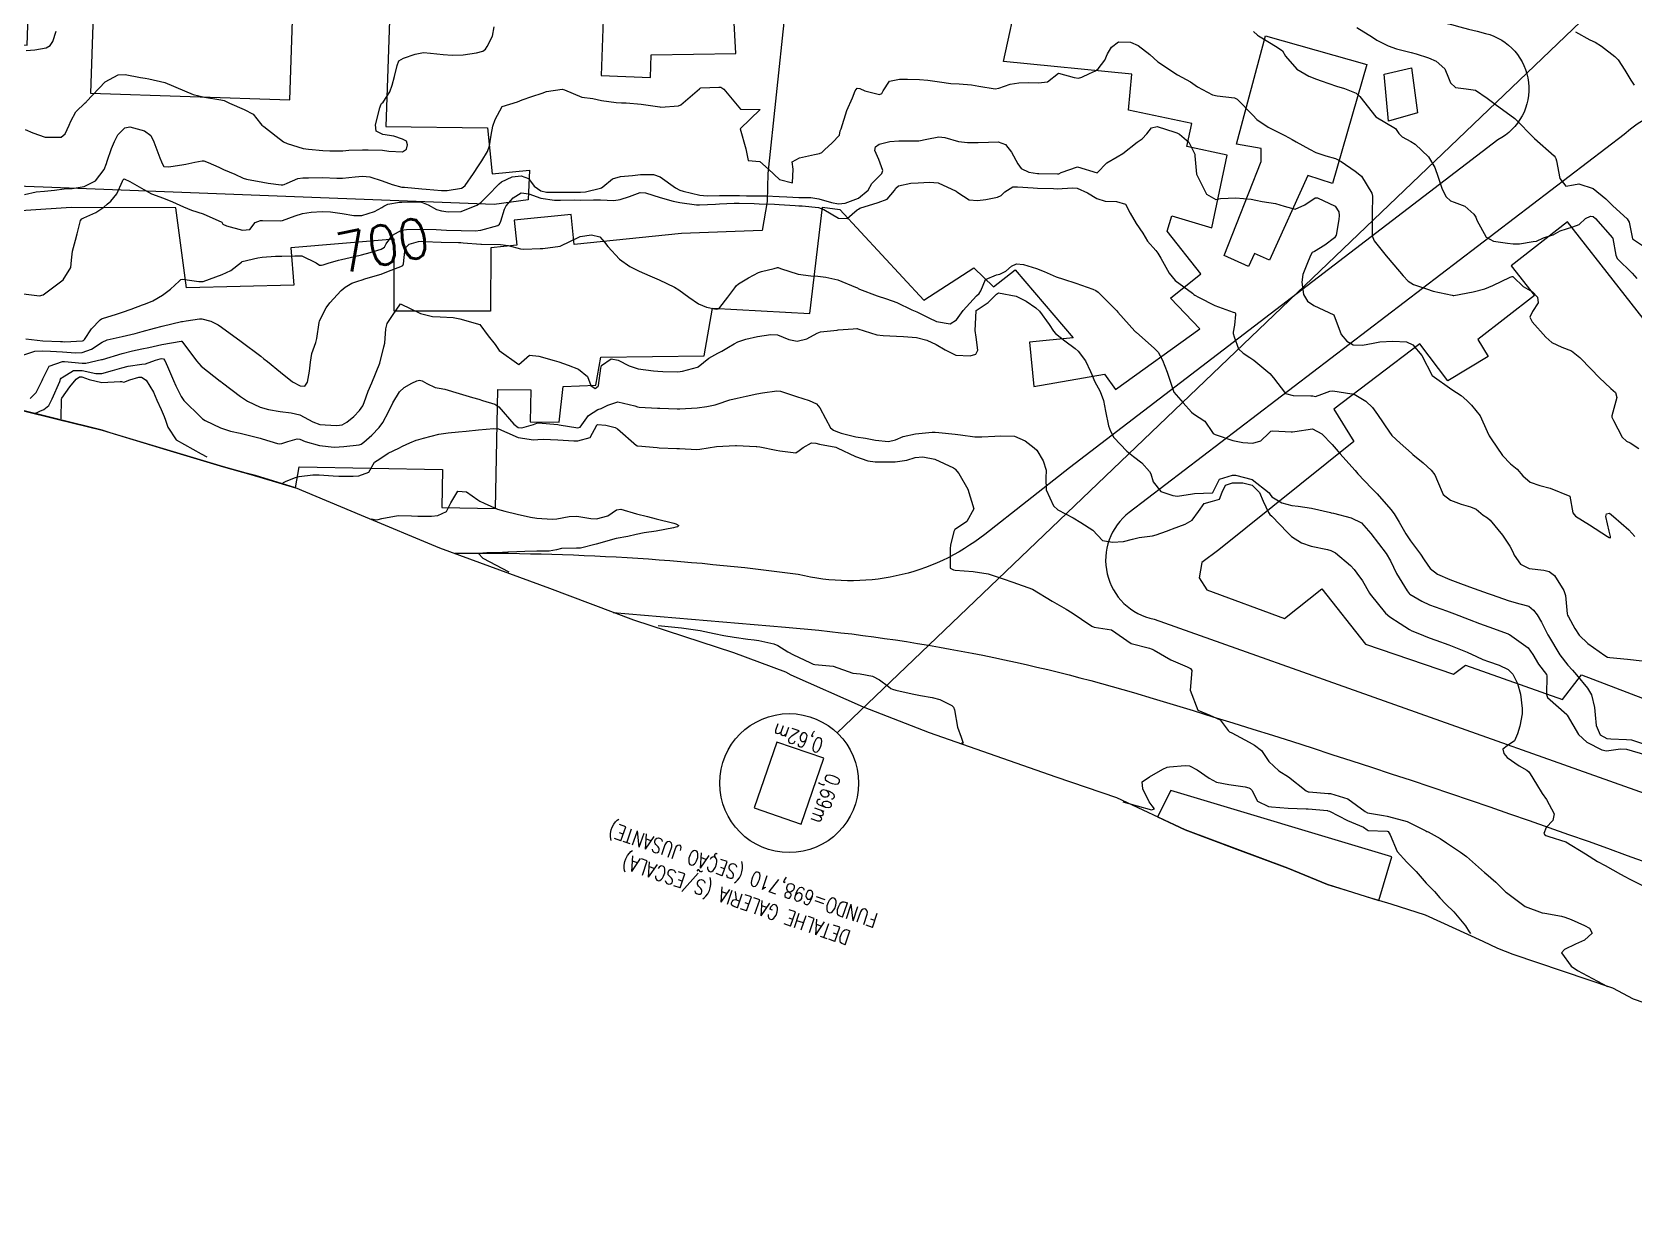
# Model space of a CAD drawing. Header units: metres. Extents: x 292545 to 299085, y 7450245 to 7463078.
# Drawn here: x 292747.6 to 292909, y 7462553.2 to 7462673.3 of the extents above; entities that cross this region are included whole.
import ezdxf
from ezdxf.enums import TextEntityAlignment as Align

# ---------------------------------------------------------------- set-up
doc = ezdxf.new("R2010")
doc.units = ezdxf.units.M
doc.linetypes.add('CONTINUO', pattern=[0])
for name, color, linetype in [('Area', 45, 'Continuous'), ('Cotas', 45, 'Continuous'), ('Curvas de Nivel 1m', 11, 'Continuous'), ('Curvas de Nivel 5m', 15, 'Continuous'), ('Edificações', 30, 'Continuous'), ('TEXTO', 45, 'Continuous'), ('Vias Primárias', 230, 'Continuous')]:
    doc.layers.add(name, color=color, linetype=linetype)
doc.styles.add('ROMANS', font='romans', dxfattribs={"height": 0.2})
doc.styles.add('Style-STANDARD', font='STANDARD.shx')

msp = doc.modelspace()

# ---------------------------------------------------------------- linework, layer by layer
at = {"layer": 'Area'}
msp.add_polyline3d([(292921.25, 7462571.64, 703.06), (292908.95, 7462575.89, 703.38), (292906.87, 7462576.99, 703.58), (292896.85, 7462580.39, 704.17), (292895.29, 7462580.98, 704.25), (292893.81, 7462581.7, 704.28), (292888.02, 7462584.35, 704.92), (292884.54, 7462585.45, 705.2), (292882.07, 7462586.2, 709.27), (292878.12, 7462587.43, 709.33), (292874.13, 7462589.07, 709.24), (292863.79, 7462592.95, 709.17), (292856.91, 7462596.17, 704.95), (292850.8, 7462598.26, 704.71), (292838.06, 7462602.7, 712.88), (292831.39, 7462605.29, 704.93), (292824.12, 7462608.52, 704.87), (292823.57, 7462608.82, 704.83), (292818.35, 7462610.76, 704.75), (292808.27, 7462614.07, 704.87), (292799.81, 7462617.25, 705.01), (292788.71, 7462621.33, 705.07), (292780.83, 7462624.62, 704.14), (292774.18, 7462627.4, 706.59), (292770.14, 7462628.63, 710.54), (292769.2, 7462628.88, 710.61), (292766.94, 7462629.53, 710.77), (292755.51, 7462632.93, 711.65), (292754.71, 7462633.2, 711.73), (292745.64, 7462635.45, 708.89)], dxfattribs=at)
at = {"layer": 'Curvas de Nivel 1m', "flags": 128}
for points, elevation in [([(292746.97, 7462663.51), (292747.73, 7462663.15), (292748.97, 7462662.72), (292750.58, 7462662.74), (292750.97, 7462663.07), (292751.39, 7462663.93), (292751.56, 7462664.34), (292752.07, 7462665.27), (292753.01, 7462666.18), (292753.09, 7462666.25), (292753.15, 7462666.33), (292755.03, 7462668.3), (292756.33, 7462669), (292757.04, 7462669.04), (292758.58, 7462668.72), (292759.04, 7462668.66), (292759.4, 7462668.61), (292761.03, 7462668.23), (292763.02, 7462667.4), (292763.87, 7462667.04), (292765.01, 7462666.75), (292766.68, 7462666.49), (292767.01, 7462666.41), (292767.53, 7462666.15), (292769, 7462665.52), (292769.91, 7462665.05), (292770.66, 7462664.11), (292770.81, 7462663.94), (292770.98, 7462663.81), (292772.24, 7462662.82), (292772.96, 7462662.27), (292773.36, 7462662.09), (292774.96, 7462661.6), (292775.51, 7462661.5), (292776.95, 7462661.37), (292777.65, 7462661.34), (292778.95, 7462661.36), (292779.57, 7462661.4), (292780.95, 7462661.45), (292781.49, 7462661.46), (292782.95, 7462661.42), (292783.59, 7462661.33), (292784.95, 7462661.24), (292785.37, 7462661.53), (292785.48, 7462661.94), (292785.35, 7462662.32), (292784.97, 7462662.54), (292784.1, 7462662.83), (292782.97, 7462663.01), (292782.32, 7462663.32), (292782.26, 7462663.98), (292782.69, 7462665.67), (292782.77, 7462665.97), (292782.86, 7462666.11), (292783.01, 7462666.26), (292783.69, 7462667.3), (292783.93, 7462667.96), (292784.15, 7462668.85), (292784.43, 7462669.96), (292784.61, 7462670.4), (292785.06, 7462670.7), (292786.23, 7462671.1), (292787.07, 7462671.24), (292787.78, 7462671.19), (292789.06, 7462671.06), (292789.95, 7462671), (292791.06, 7462671.02), (292792.42, 7462671.21), (292793.07, 7462671.38), (292793.32, 7462671.6), (292793.5, 7462671.85), (292794.03, 7462672.9), (292794.18, 7462673.84)], 697), ([(292747.07, 7462671.47), (292747.94, 7462671.52), (292749.07, 7462671.72), (292749.47, 7462671.97), (292749.74, 7462672.36), (292750.07, 7462673.39)], 696), ([(292870.67, 7462673.37), (292871.09, 7462673.01), (292871.2, 7462672.93), (292873.08, 7462671.8), (292873.59, 7462671.41), (292873.92, 7462670.9), (292875.05, 7462669.58), (292876.27, 7462668.87), (292877.04, 7462668.57), (292877.5, 7462668.39), (292879.03, 7462667.87), (292879.85, 7462667.64), (292881.03, 7462667.15), (292881.39, 7462666.81), (292882.99, 7462664.79), (292884.98, 7462663.6), (292885.32, 7462663.11), (292885.64, 7462662.76), (292886.52, 7462662.3), (292886.97, 7462662.03), (292888.3, 7462660.73), (292888.94, 7462659.68), (292889.28, 7462658.71), (292889.68, 7462657.48), (292890.1, 7462656.7), (292890.52, 7462656.31), (292890.9, 7462656.17), (292891.98, 7462655.77), (292892.89, 7462654.96), (292893.06, 7462654.67), (292893.17, 7462654.37), (292894.1, 7462652.66), (292894.85, 7462652.24), (292896.27, 7462652.05), (292896.85, 7462651.98), (292897.47, 7462651.99), (292898.85, 7462652.2), (292899.19, 7462652.25), (292899.9, 7462652.59), (292900.63, 7462652.81), (292900.86, 7462652.89), (292901.57, 7462653.28), (292902.86, 7462653.69), (292903.47, 7462653.94), (292904.13, 7462654.54), (292904.64, 7462654.76), (292904.88, 7462654.74), (292905.14, 7462654.53), (292906.85, 7462652.58), (292906.88, 7462652.54), (292906.89, 7462652.51), (292907.16, 7462650.83), (292907.31, 7462650.5), (292908.81, 7462649.01), (292909.28, 7462648.48)], 697), ([(292881.1, 7462673.76), (292882.68, 7462672.79), (292883.09, 7462672.51), (292884.24, 7462671.93), (292885.08, 7462671.63), (292886.56, 7462671.26), (292887.08, 7462671.13), (292888.3, 7462670.73), (292889.07, 7462670.38), (292889.95, 7462669.6), (292890.33, 7462668.7), (292890.54, 7462668.2), (292891.03, 7462667.74), (292892.1, 7462667.61), (292893.03, 7462667.45), (292894.23, 7462666.66), (292895.01, 7462666.05), (292896.99, 7462664.62), (292898.97, 7462662.6), (292900.96, 7462660.85), (292901.08, 7462660.71), (292901.14, 7462660.58), (292901.19, 7462660.34), (292901.53, 7462658.57), (292902.14, 7462657.79), (292902.92, 7462657.94), (292903.45, 7462658.01), (292904.91, 7462657.54), (292906.18, 7462656.52), (292906.89, 7462655.81), (292908.33, 7462654.49), (292908.53, 7462654.15), (292908.85, 7462652.48), (292910.06, 7462651.68)], 696), ([(292746.9, 7462656.94), (292748.08, 7462657.21), (292748.9, 7462657.3), (292749.91, 7462657.37), (292750.9, 7462657.51), (292751.68, 7462657.57), (292752.91, 7462657.74), (292754.03, 7462658.31), (292754.92, 7462659.46), (292755.16, 7462660.07), (292755.23, 7462660.3), (292755.65, 7462661.6), (292755.94, 7462662.29), (292756.3, 7462662.95), (292756.98, 7462663.65), (292757.49, 7462663.76), (292758.97, 7462663.38), (292759.6, 7462662.88), (292759.93, 7462662.25), (292760.53, 7462660.64), (292760.69, 7462660.23), (292760.75, 7462660.06), (292760.93, 7462659.77), (292761.42, 7462659.73), (292762.93, 7462659.96), (292763.14, 7462660), (292764.06, 7462660.2), (292764.78, 7462660.35), (292764.94, 7462660.34), (292765.4, 7462660.18), (292766.46, 7462659.7), (292766.93, 7462659.48), (292768.07, 7462659), (292768.92, 7462658.6), (292769.26, 7462658.48), (292770.91, 7462658.19), (292771.42, 7462658.1), (292772.73, 7462657.91), (292772.91, 7462657.92), (292773.04, 7462657.96), (292773.33, 7462658.09), (292774.43, 7462658.56), (292774.92, 7462658.64), (292775.5, 7462658.64), (292776.92, 7462658.66), (292778.34, 7462658.61), (292778.92, 7462658.61), (292780.18, 7462658.74), (292780.92, 7462658.8), (292781.66, 7462658.73), (292782.92, 7462658.33), (292783.92, 7462657.96), (292784.91, 7462657.7), (292785.18, 7462657.68), (292786.91, 7462657.53), (292787.34, 7462657.49), (292788.9, 7462657.36), (292789.45, 7462657.35), (292790.91, 7462657.59), (292791.09, 7462657.69), (292791.27, 7462657.87), (292792.13, 7462659.06), (292792.62, 7462659.85), (292792.94, 7462660.35), (292793.51, 7462661.28), (292793.71, 7462661.84), (292793.89, 7462662.92), (292794.05, 7462663.84), (292794.31, 7462664.52), (292795, 7462665.83), (292796.54, 7462666.28), (292797.01, 7462666.49), (292797.99, 7462666.82), (292799.02, 7462667.17), (292799.47, 7462667.33), (292801.03, 7462667.57), (292801.29, 7462667.5), (292803.02, 7462666.76), (292804.13, 7462666.61), (292805.01, 7462666.42), (292806.5, 7462666.21), (292807.01, 7462666.19), (292807.5, 7462666.17), (292809.01, 7462666.04), (292810.88, 7462665.77), (292811, 7462665.76), (292812.75, 7462665.88), (292813.01, 7462665.98), (292814.88, 7462667.59), (292814.95, 7462667.66), (292815.02, 7462667.71), (292816.83, 7462667.77), (292817.03, 7462667.77), (292817.33, 7462667.57), (292819, 7462665.55), (292821, 7462665.52), (292818.98, 7462663.55), (292819.56, 7462661.54), (292819.79, 7462660.38), (292820.94, 7462660.27), (292821.82, 7462659.51), (292822.92, 7462658.46), (292824.26, 7462658.14), (292824.3, 7462659.49), (292824.2, 7462660.23), (292824.94, 7462660.64), (292826.46, 7462660.97), (292826.95, 7462661.08), (292827.2, 7462661.19), (292827.48, 7462661.44), (292828.25, 7462662.15), (292828.98, 7462662.94), (292829.06, 7462663.35), (292829.09, 7462663.43), (292829.14, 7462663.58), (292829.73, 7462665.42), (292830.29, 7462666.69), (292830.55, 7462667.41), (292830.77, 7462667.66), (292831.03, 7462667.63), (292831.52, 7462667.39), (292833.02, 7462667.02), (292833.26, 7462667.14), (292833.38, 7462667.38), (292834.03, 7462668.38), (292835.04, 7462668.57), (292835.82, 7462668.57), (292837.04, 7462668.55), (292837.88, 7462668.48), (292839.04, 7462668.31), (292840.21, 7462668.13), (292841.03, 7462668.09), (292842.29, 7462668.01), (292843.03, 7462667.87), (292844.67, 7462667.6), (292845.03, 7462667.66), (292846.18, 7462668.08), (292847.04, 7462668.21), (292848, 7462668.24), (292849.03, 7462668.21), (292849.92, 7462668.3), (292851.04, 7462669.17), (292852.61, 7462668.72), (292853.04, 7462668.67), (292853.4, 7462668.77), (292854.17, 7462669.13), (292854.77, 7462669.4), (292855.05, 7462669.6), (292855.69, 7462670.49), (292855.99, 7462671.11), (292856.39, 7462671.79), (292857.09, 7462672.32), (292858.3, 7462672.3), (292859.08, 7462671.97), (292860.23, 7462671.06), (292861.06, 7462670.31), (292863.04, 7462669.02), (292864.32, 7462668.29), (292865.03, 7462667.78), (292866.54, 7462666.98), (292867.02, 7462666.9), (292868.76, 7462666.69), (292869.02, 7462666.57), (292870.61, 7462664.93), (292871, 7462664.52), (292872.17, 7462663.73), (292872.98, 7462663.33), (292873.82, 7462662.9), (292874.58, 7462662.49), (292874.97, 7462662.27), (292876.33, 7462661.5), (292876.96, 7462661.18), (292877.97, 7462660.85), (292878.95, 7462660.57), (292879.5, 7462660.27), (292880.93, 7462659.31), (292881.55, 7462658.8), (292882.61, 7462657.09), (292882.68, 7462656.79), (292882.63, 7462655.05), (292882.62, 7462654.79), (292882.62, 7462653.03), (292882.63, 7462652.79), (292882.85, 7462652.28), (292884.03, 7462650.78), (292884.82, 7462649.85), (292885.76, 7462648.76), (292886.27, 7462648.22), (292886.79, 7462647.88), (292888.09, 7462647.43), (292888.79, 7462647.22), (292890.68, 7462646.8), (292890.78, 7462646.79), (292890.87, 7462646.79), (292892.79, 7462647.14), (292893.99, 7462647.46), (292894.79, 7462647.79), (292896.52, 7462648.62), (292896.73, 7462648.69), (292896.8, 7462648.68), (292896.88, 7462648.62), (292897.85, 7462647.68), (292898.79, 7462647.15), (292899.27, 7462646.6), (292899.35, 7462646.03), (292898.77, 7462645.16), (292898.5, 7462644.6), (292898.76, 7462644.12), (292900.11, 7462642.59), (292900.73, 7462642.03), (292901.73, 7462641.57), (292902.72, 7462641.2), (292903.56, 7462640.54), (292904.7, 7462639.35), (292905.49, 7462638.52), (292906.67, 7462637.42), (292907.15, 7462636.99), (292907.27, 7462636.5), (292906.77, 7462634.64), (292906.77, 7462634.51), (292906.95, 7462634.19), (292907.81, 7462632.49), (292908.24, 7462632.11), (292908.61, 7462631.93), (292909.5, 7462631.37)], 698), ([(292746.78, 7462646.94), (292748.41, 7462646.75), (292748.78, 7462646.83), (292750.79, 7462648.35), (292751.54, 7462649.61), (292751.63, 7462650.34), (292751.72, 7462651.23), (292752.03, 7462652.34), (292752.2, 7462652.98), (292752.52, 7462654.33), (292752.68, 7462654.51), (292752.87, 7462654.59), (292754.06, 7462655.13), (292754.88, 7462655.68), (292755.22, 7462655.97), (292755.59, 7462656.29), (292756.18, 7462657.01), (292756.75, 7462658.28), (292756.79, 7462658.41), (292756.92, 7462658.54), (292757.5, 7462658.27), (292758.9, 7462657.44), (292759.69, 7462657.03), (292760.9, 7462656.57), (292761.79, 7462656.22), (292762.89, 7462655.7), (292763.72, 7462655.36), (292764.88, 7462655.01), (292766.75, 7462654.16), (292766.81, 7462654.1), (292766.86, 7462653.95), (292767.22, 7462653.8), (292768.86, 7462653.37), (292769.57, 7462653.42), (292770.12, 7462654.13), (292770.67, 7462654.32), (292770.87, 7462654.33), (292772.65, 7462654.3), (292772.87, 7462654.34), (292774.14, 7462654.81), (292774.88, 7462655.04), (292775.76, 7462655.18), (292776.88, 7462655.24), (292777.72, 7462655.19), (292778.88, 7462655.02), (292780.06, 7462654.82), (292780.87, 7462654.84), (292782.13, 7462655.24), (292782.88, 7462655.64), (292783.07, 7462655.78), (292783.5, 7462655.96), (292784.66, 7462656.18), (292784.89, 7462656.19), (292786.62, 7462656.2), (292786.89, 7462656.17), (292787.54, 7462655.92), (292788.4, 7462655.43), (292788.88, 7462655.31), (292789.55, 7462655.22), (292790.88, 7462655.24), (292792.46, 7462655.86), (292792.71, 7462656.03), (292792.89, 7462656.19), (292793.72, 7462657.02), (292794.5, 7462657.83), (292794.7, 7462658.04), (292794.92, 7462658.21), (292796.01, 7462658.73), (292796.92, 7462658.82), (292797.67, 7462658.55), (292798.23, 7462657.79), (292798.91, 7462657.31), (292799.48, 7462657.2), (292800.9, 7462657.19), (292801.48, 7462657.18), (292802.9, 7462657.18), (292803.41, 7462657.23), (292804.91, 7462657.58), (292805.01, 7462657.61), (292805.15, 7462657.71), (292806.1, 7462658.52), (292806.92, 7462658.76), (292808.14, 7462658.88), (292808.93, 7462658.97), (292810.25, 7462658.98), (292810.92, 7462658.74), (292812.45, 7462657.62), (292812.91, 7462657.38), (292813.25, 7462657.27), (292814.9, 7462656.89), (292815.65, 7462656.83), (292816.9, 7462656.86), (292817.6, 7462656.86), (292818.9, 7462656.84), (292819.61, 7462656.83), (292820.9, 7462656.83), (292821.61, 7462656.81), (292822.9, 7462656.74), (292823.69, 7462656.7), (292824.89, 7462656.66), (292826.08, 7462656.64), (292826.89, 7462656.52), (292828.18, 7462656.15), (292828.89, 7462656.02), (292829.56, 7462656.09), (292830.89, 7462656.57), (292831.88, 7462657.39), (292832.25, 7462658.05), (292832.92, 7462658.74), (292833.26, 7462659.05), (292833.34, 7462659.38), (292832.94, 7462660.47), (292832.54, 7462661.38), (292832.59, 7462661.75), (292832.96, 7462662.03), (292834.04, 7462662.3), (292834.97, 7462662.36), (292835.97, 7462662.35), (292836.96, 7462662.37), (292837.77, 7462662.51), (292838.97, 7462662.76), (292839.58, 7462662.69), (292840.96, 7462662.3), (292841.88, 7462662.19), (292842.96, 7462662.18), (292844, 7462662.22), (292844.96, 7462662.25), (292845.71, 7462661.98), (292846.31, 7462661.23), (292846.94, 7462660.04), (292847.29, 7462659.57), (292848.04, 7462659.2), (292848.93, 7462659.06), (292849.06, 7462659.06), (292850.93, 7462659.02), (292851.06, 7462659.04), (292851.3, 7462659.16), (292852.94, 7462659.74), (292854.93, 7462659.12), (292855.9, 7462660.15), (292856.95, 7462660.74), (292857.51, 7462661.09), (292858.96, 7462662.23), (292859.46, 7462662.57), (292859.92, 7462663.06), (292860.39, 7462663.65), (292860.98, 7462663.81), (292862.77, 7462663.24), (292862.97, 7462663.16), (292863.24, 7462663.03), (292864.17, 7462662.22), (292864.76, 7462661), (292864.78, 7462660.84), (292864.93, 7462659), (292865.93, 7462656.99), (292866.9, 7462656.45), (292867.35, 7462656.53), (292868.9, 7462656.61), (292870.43, 7462656.47), (292870.9, 7462656.39), (292871.57, 7462656.25), (292872.89, 7462656.03), (292873.78, 7462655.78), (292874.89, 7462655.46), (292875.86, 7462655.9), (292876.9, 7462656.62), (292877.13, 7462656.63), (292878.89, 7462655.78), (292879.28, 7462655.22), (292879.32, 7462654.83), (292879.27, 7462654.44), (292879, 7462652.84), (292878.85, 7462652.58), (292877.86, 7462651.83), (292876.84, 7462651.21), (292876.6, 7462651.1), (292876.44, 7462650.86), (292876.19, 7462650.23), (292875.66, 7462648.88), (292875.56, 7462648.12), (292875.71, 7462646.88), (292876.12, 7462646.21), (292876.77, 7462645.78), (292878.76, 7462644.84), (292879.52, 7462642.83), (292880.08, 7462642.18), (292880.72, 7462641.81), (292881.67, 7462641.76), (292882.72, 7462641.98), (292883.42, 7462642.09), (292884.73, 7462642.16), (292886.08, 7462642.11), (292886.72, 7462641.81), (292887.64, 7462640.73), (292888.69, 7462638.72), (292890.67, 7462637.31), (292891.61, 7462636.69), (292892.18, 7462636.2), (292892.65, 7462635.72), (292893.52, 7462634.66), (292894.2, 7462633.07), (292894.42, 7462632.65), (292894.61, 7462632.35), (292895.77, 7462630.64), (292896.58, 7462629.8), (292897.24, 7462629.29), (292897.81, 7462628.61), (292898.56, 7462627.98), (292899.52, 7462627.63), (292900.55, 7462627.38), (292902.54, 7462626.56), (292902.86, 7462624.89), (292903.13, 7462624.55), (292904.51, 7462623.67), (292906.34, 7462622.51), (292906.49, 7462622.41), (292906.63, 7462622.37), (292906.65, 7462622.51), (292906.5, 7462623.04), (292906.18, 7462624.51), (292906.25, 7462624.79), (292906.53, 7462624.83), (292906.93, 7462624.51), (292908.5, 7462623.18), (292909.08, 7462622.48)], 699), ([(292746.71, 7462640.78), (292747.93, 7462641.17), (292748.71, 7462641.2), (292749.5, 7462641.16), (292750.71, 7462641.11), (292752.04, 7462641.01), (292752.71, 7462641.04), (292753.65, 7462641.38), (292754.72, 7462642.07), (292755.2, 7462642.3), (292756.73, 7462642.63), (292758.04, 7462642.96), (292758.73, 7462643.14), (292759.99, 7462643.49), (292760.74, 7462643.7), (292762.69, 7462644.16), (292762.74, 7462644.16), (292762.8, 7462644.15), (292763.17, 7462644.21), (292764.5, 7462644.44), (292764.75, 7462644.44), (292765.66, 7462644.18), (292766.4, 7462643.82), (292766.74, 7462643.59), (292768.72, 7462642.14), (292770.71, 7462640.67), (292771, 7462640.41), (292771.35, 7462640.11), (292772.69, 7462639.05), (292773.89, 7462638.08), (292774.67, 7462637.66), (292775.11, 7462637.63), (292775.4, 7462638.06), (292775.59, 7462639.16), (292775.69, 7462640.06), (292775.84, 7462640.93), (292776.22, 7462642.05), (292776.33, 7462642.45), (292776.58, 7462644.05), (292776.61, 7462644.18), (292776.75, 7462644.48), (292777.28, 7462645.52), (292777.63, 7462646.04), (292778.79, 7462647.27), (292779.18, 7462647.63), (292779.85, 7462648.01), (292780.55, 7462648.25), (292780.8, 7462648.33), (292781.28, 7462648.48), (292782.8, 7462648.94), (292783.55, 7462649.22), (292784.81, 7462649.7), (292784.98, 7462649.78), (292785.08, 7462649.95), (292785.24, 7462651.54), (292785.63, 7462651.94), (292786.56, 7462652.22), (292786.85, 7462652.25), (292787.15, 7462652.23), (292788.85, 7462652.15), (292790.62, 7462652.11), (292790.85, 7462652.1), (292791.06, 7462652.09), (292792.84, 7462651.95), (292792.93, 7462651.94), (292794.84, 7462651.92), (292795.59, 7462651.82), (292796.84, 7462651.48), (292797.2, 7462651.44), (292798.84, 7462651.5), (292799.09, 7462651.52), (292800.84, 7462651.76), (292802.85, 7462652.71), (292804.01, 7462652.88), (292804.85, 7462652.68), (292805.3, 7462652.16), (292805.63, 7462651.7), (292806.82, 7462650.45), (292807.87, 7462649.68), (292808.81, 7462649.22), (292809.89, 7462648.74), (292810.8, 7462648.34), (292812.35, 7462647.62), (292812.79, 7462647.36), (292813.8, 7462646.59), (292814.77, 7462645.95), (292815.6, 7462645.59), (292816.57, 7462645.39), (292816.76, 7462645.44), (292816.85, 7462645.48), (292816.94, 7462645.57), (292817.72, 7462646.61), (292818.43, 7462647.55), (292818.58, 7462647.76), (292818.8, 7462647.96), (292819.8, 7462648.54), (292820.81, 7462649.08), (292821.13, 7462649.2), (292822.41, 7462649.5), (292822.73, 7462649.58), (292822.81, 7462649.58), (292823.05, 7462649.5), (292824.81, 7462648.94), (292826.09, 7462648.75), (292826.81, 7462648.71), (292827.62, 7462648.62), (292828.8, 7462648.34), (292830.6, 7462647.61), (292830.79, 7462647.53), (292830.86, 7462647.48), (292831, 7462647.41), (292832.78, 7462646.75), (292833.72, 7462646.43), (292834.77, 7462646.07), (292836.27, 7462645.34), (292836.76, 7462645.13), (292837.98, 7462644.54), (292838.75, 7462644.16), (292840.13, 7462643.92), (292840.75, 7462644.32), (292841.44, 7462645.28), (292842.78, 7462646.73), (292843.06, 7462646.98), (292843.21, 7462647.26), (292843.68, 7462648.37), (292844.81, 7462648.87), (292845.12, 7462648.93), (292845.75, 7462649.23), (292846.32, 7462649.73), (292846.82, 7462649.97), (292847.51, 7462649.9), (292848.82, 7462649.48), (292849.59, 7462649.18), (292850.81, 7462648.67), (292851.55, 7462648.41), (292852.8, 7462648.01), (292854.5, 7462647.41), (292854.79, 7462647.29), (292855.02, 7462647.12), (292856.77, 7462645.37), (292856.9, 7462645.23), (292857.02, 7462645.1), (292858.74, 7462643.18), (292858.79, 7462643.13), (292858.85, 7462643.08), (292860.72, 7462641.44), (292861.08, 7462641.05), (292861.5, 7462640.25), (292861.99, 7462639.04), (292862.66, 7462637.03), (292863.6, 7462635.97), (292864.42, 7462635.01), (292864.64, 7462634.85), (292865.77, 7462634.12), (292866.54, 7462632.98), (292866.62, 7462632.86), (292866.83, 7462632.77), (292868.61, 7462632.15), (292869.59, 7462631.97), (292870.61, 7462631.91), (292871.41, 7462632.13), (292872.21, 7462632.91), (292872.43, 7462633.11), (292872.63, 7462633.14), (292874.48, 7462633.04), (292874.62, 7462633.04), (292874.83, 7462633.09), (292876.63, 7462633.35), (292877.55, 7462632.85), (292878.61, 7462631.75), (292879.42, 7462630.83), (292880.58, 7462629.51), (292880.91, 7462629.15), (292881.2, 7462628.81), (292882.55, 7462627.38), (292883.14, 7462626.78), (292884.53, 7462625.21), (292884.85, 7462624.77), (292885.35, 7462623.93), (292886.03, 7462622.75), (292886.49, 7462622.05), (292887.49, 7462620.73), (292887.87, 7462620.13), (292888.46, 7462619.27), (292889.2, 7462618.71), (292890.45, 7462618.17), (292891.26, 7462617.87), (292892.43, 7462617.44), (292894.32, 7462616.76), (292894.42, 7462616.71), (292894.61, 7462616.65), (292896.42, 7462616), (292897.52, 7462615.72), (292898.41, 7462615.46), (292898.9, 7462615.09), (292899.26, 7462614.6), (292899.68, 7462613.88), (292900.33, 7462612.58), (292900.38, 7462612.48), (292901.53, 7462610.57), (292902.34, 7462609.52), (292902.81, 7462609.02), (292903.22, 7462608.55), (292904.31, 7462607.21), (292904.74, 7462606.53), (292905.04, 7462605.28), (292905.1, 7462604.53), (292905.21, 7462603.46), (292905.6, 7462602.52), (292906.26, 7462602.14), (292906.66, 7462602.1), (292908.26, 7462602.05), (292908.74, 7462602), (292910.25, 7462601.51)], 701), ([(292747.47, 7462636.39), (292748.05, 7462636.99), (292748.67, 7462638.21), (292748.72, 7462638.38), (292749.39, 7462639.67), (292750.7, 7462640.11), (292750.93, 7462640.11), (292752.7, 7462639.97), (292753.07, 7462639.95), (292754.66, 7462640.31), (292754.69, 7462640.32), (292754.73, 7462640.34), (292756.71, 7462640.93), (292757.77, 7462641.21), (292758.71, 7462641.4), (292759.42, 7462641.55), (292760.72, 7462641.84), (292762.68, 7462642.17), (292762.72, 7462642.16), (292764.2, 7462640.2), (292764.7, 7462639.67), (292766.6, 7462638.16), (292766.64, 7462638.13), (292766.67, 7462638.11), (292766.84, 7462637.99), (292768.66, 7462636.61), (292769.34, 7462636.13), (292770.64, 7462635.51), (292771.45, 7462635.3), (292772.64, 7462635.1), (292773.76, 7462634.96), (292774.63, 7462634.75), (292775.92, 7462634.06), (292776.62, 7462633.78), (292778.28, 7462633.68), (292778.62, 7462633.7), (292778.88, 7462633.75), (292779.36, 7462634.01), (292780.07, 7462634.57), (292780.64, 7462635.18), (292780.97, 7462635.67), (292781.11, 7462636), (292781.51, 7462637.15), (292781.86, 7462637.99), (292782.69, 7462639.97), (292783.09, 7462641.59), (292783.17, 7462641.97), (292783.27, 7462643.43), (292783.43, 7462643.96), (292783.95, 7462644.77), (292784.77, 7462645.95), (292786.76, 7462644.95), (292788, 7462644.67), (292788.75, 7462644.64), (292790.08, 7462644.56), (292790.75, 7462644.44), (292792.74, 7462643.86), (292793.59, 7462642.7), (292794.29, 7462641.84), (292794.71, 7462641.25), (292796.69, 7462639.81), (292797.75, 7462640.75), (292798.71, 7462640.66), (292800.23, 7462640.23), (292800.7, 7462640.1), (292801.65, 7462639.75), (292802.69, 7462639.34), (292803.59, 7462638.63), (292803.92, 7462637.72), (292804.36, 7462637.41), (292804.67, 7462637.63), (292804.72, 7462637.71), (292804.93, 7462639.47), (292805.01, 7462639.71), (292805.99, 7462640.41), (292806.7, 7462640.26), (292807.8, 7462639.68), (292808.69, 7462639.38), (292810.23, 7462639.19), (292810.69, 7462639.15), (292811.2, 7462639.12), (292812.69, 7462639.08), (292813.16, 7462639.14), (292814.69, 7462639.57), (292814.74, 7462639.6), (292815.82, 7462640.47), (292816.71, 7462640.98), (292817.12, 7462641.16), (292817.81, 7462641.56), (292818.36, 7462641.92), (292818.73, 7462642.11), (292819.56, 7462642.36), (292820.73, 7462642.64), (292822.08, 7462642.85), (292822.74, 7462642.81), (292823.87, 7462642.35), (292824.73, 7462642.16), (292825.68, 7462642.41), (292826.74, 7462642.99), (292827.08, 7462643.1), (292828.74, 7462643.29), (292828.86, 7462643.3), (292830.37, 7462643.41), (292830.71, 7462643.44), (292830.74, 7462643.44), (292830.77, 7462643.44), (292830.84, 7462643.41), (292832.73, 7462642.82), (292833.38, 7462642.73), (292834.73, 7462642.68), (292835.43, 7462642.65), (292836.73, 7462642.54), (292837.78, 7462642.27), (292838.72, 7462641.85), (292839.63, 7462641.3), (292840.71, 7462640.77), (292842.13, 7462640.69), (292842.71, 7462640.86), (292842.9, 7462641.26), (292842.73, 7462642.58), (292842.66, 7462643.26), (292842.74, 7462645.24), (292842.75, 7462645.26), (292843.95, 7462646.07), (292844.78, 7462646.91), (292844.98, 7462647.04), (292846.78, 7462646.72), (292847.78, 7462646.21), (292848.77, 7462645.52), (292849.14, 7462645.19), (292850.09, 7462643.84), (292850.54, 7462643.17), (292850.74, 7462642.94), (292851.68, 7462642.21), (292852.72, 7462641.43), (292853.03, 7462641.15), (292853.76, 7462640.19), (292854.26, 7462639.13), (292854.38, 7462638.81), (292854.68, 7462638.15), (292855.23, 7462637.11), (292855.58, 7462636.19), (292855.77, 7462635.11), (292856.07, 7462633.66), (292856.27, 7462633.1), (292856.61, 7462632.48), (292857.91, 7462631.09), (292858.59, 7462630.56), (292859.42, 7462629.91), (292860.21, 7462629.06), (292860.34, 7462628.82), (292860.56, 7462628.01), (292861.34, 7462627.04), (292862.55, 7462626.61), (292863.01, 7462626.56), (292864.55, 7462626.79), (292864.74, 7462626.82), (292866.55, 7462626.91), (292866.6, 7462626.93), (292866.63, 7462626.98), (292867.27, 7462628.26), (292868.57, 7462628.67), (292868.86, 7462628.67), (292870.56, 7462628.23), (292872.25, 7462626.91), (292872.37, 7462626.74), (292872.54, 7462626.5), (292873.54, 7462625.89), (292874.53, 7462625.61), (292875.19, 7462625.54), (292876.53, 7462625.35), (292878.45, 7462624.91), (292878.52, 7462624.89), (292878.75, 7462624.84), (292880.52, 7462624.39), (292881.57, 7462623.86), (292882.5, 7462622.79), (292884.05, 7462620.77), (292884.47, 7462620.04), (292885.1, 7462618.76), (292886.17, 7462617.01), (292886.35, 7462616.75), (292886.42, 7462616.69), (292887.65, 7462615.97), (292888.41, 7462615.61), (292890.12, 7462614.99), (292890.4, 7462614.89), (292890.91, 7462614.69), (292892.4, 7462614.12), (292893.45, 7462613.72), (292894.39, 7462613.39), (292896.33, 7462612.68), (292896.38, 7462612.66), (292896.46, 7462612.63), (292898.36, 7462611.27), (292898.81, 7462610.6), (292899.38, 7462609.63), (292900.19, 7462608.58), (292900.22, 7462608.47), (292900.2, 7462606.58), (292900.31, 7462606.28), (292902.23, 7462604.56), (292902.28, 7462604.48), (292903.41, 7462602.55), (292904.25, 7462601.79), (292905.77, 7462600.99), (292906.24, 7462600.91), (292907.64, 7462601.1), (292908.24, 7462601.06), (292910.2, 7462600.5)], 702), ([(292747.9, 7462634.93), (292748.15, 7462635), (292748.42, 7462635.12), (292748.82, 7462635.28), (292749.34, 7462635.68), (292749.66, 7462636.36), (292750.44, 7462638.12), (292750.53, 7462638.35), (292750.58, 7462638.45), (292750.68, 7462638.53), (292751.81, 7462639.22), (292752.69, 7462639.23), (292754.09, 7462638.9), (292754.68, 7462638.9), (292755.76, 7462639.22), (292756.69, 7462639.48), (292757.32, 7462639.64), (292758.7, 7462639.85), (292759.07, 7462639.88), (292760.07, 7462640.25), (292760.55, 7462640.39), (292760.7, 7462640.42), (292760.88, 7462640.41), (292761.03, 7462640.24), (292761.3, 7462639.63), (292761.9, 7462638.22), (292762.14, 7462637.69), (292762.66, 7462636.59), (292762.93, 7462636.21), (292764.64, 7462634.52), (292764.81, 7462634.36), (292765.09, 7462634.18), (292766.62, 7462633.45), (292767.64, 7462633.12), (292768.61, 7462632.9), (292770.24, 7462632.49), (292770.61, 7462632.41), (292770.84, 7462632.35), (292771.6, 7462632.11), (292772.37, 7462631.86), (292772.6, 7462631.84), (292772.8, 7462631.88), (292773.42, 7462632.08), (292774.35, 7462632.33), (292774.61, 7462632.29), (292775.17, 7462632.06), (292776.6, 7462631.65), (292778.08, 7462631.51), (292778.6, 7462631.52), (292779.06, 7462631.56), (292780.6, 7462631.74), (292780.8, 7462631.8), (292781.08, 7462632), (292781.89, 7462632.71), (292782.62, 7462633.46), (292782.99, 7462633.97), (292783.55, 7462635.06), (292783.98, 7462635.96), (292784.66, 7462637.08), (292785.12, 7462637.5), (292785.91, 7462637.94), (292786.42, 7462638.19), (292786.68, 7462638.24), (292786.93, 7462638.18), (292787.43, 7462637.92), (292788.27, 7462637.51), (292788.67, 7462637.44), (292789.22, 7462637.34), (292790.66, 7462636.9), (292792.01, 7462636.51), (292792.66, 7462636.32), (292793.01, 7462636.21), (292794.25, 7462635.84), (292794.65, 7462635.56), (292796.17, 7462633.81), (292796.62, 7462633.49), (292796.98, 7462633.44), (292798.15, 7462633.79), (292798.49, 7462633.92), (292798.63, 7462633.94), (292800.6, 7462633.78), (292800.62, 7462633.78), (292800.73, 7462633.76), (292802.62, 7462633.45), (292802.86, 7462633.5), (292803.02, 7462633.74), (292803.69, 7462634.68), (292804.65, 7462635.29), (292804.96, 7462635.4), (292805.64, 7462635.71), (292806.66, 7462636.05), (292808.35, 7462635.67), (292808.65, 7462635.55), (292808.79, 7462635.53), (292810.65, 7462635.42), (292810.88, 7462635.41), (292812.64, 7462635.35), (292812.9, 7462635.35), (292814.64, 7462635.47), (292815.62, 7462635.59), (292816.45, 7462635.77), (292816.65, 7462635.83), (292817.94, 7462636.27), (292818.66, 7462636.42), (292819.57, 7462636.63), (292820.66, 7462636.88), (292821.22, 7462636.97), (292822.67, 7462637.17), (292823.04, 7462637.13), (292824.66, 7462636.6), (292825.92, 7462636.19), (292826.65, 7462635.87), (292827.01, 7462635.45), (292827.57, 7462634.39), (292828.07, 7462633.44), (292828.39, 7462633.2), (292828.62, 7462633.1), (292829.14, 7462632.91), (292830.61, 7462632.55), (292831.61, 7462632.39), (292832.61, 7462632.2), (292833.93, 7462632.05), (292834.61, 7462632.23), (292835.39, 7462632.58), (292836.62, 7462632.84), (292838.32, 7462633.01), (292838.62, 7462633.01), (292838.97, 7462632.96), (292840.62, 7462632.81), (292841.17, 7462632.73), (292842.61, 7462632.53), (292843.33, 7462632.54), (292844.61, 7462632.61), (292845.22, 7462632.63), (292846.61, 7462632.59), (292847.69, 7462632.12), (292848.6, 7462631.44), (292848.84, 7462631.19), (292849.51, 7462630.11), (292849.79, 7462629.18), (292849.76, 7462628.37), (292849.79, 7462627.18), (292850.53, 7462625.6), (292850.98, 7462625.17), (292852.52, 7462624.36), (292853.29, 7462623.92), (292854.5, 7462623.12), (292855.46, 7462622.09), (292856.49, 7462621.91), (292857.57, 7462622), (292858.49, 7462622.22), (292859.18, 7462622.38), (292860.5, 7462622.55), (292860.88, 7462622.66), (292861.91, 7462623.04), (292862.34, 7462623.2), (292862.51, 7462623.27), (292863.79, 7462623.74), (292864.51, 7462624.14), (292865.13, 7462625), (292865.71, 7462625.81), (292866.54, 7462626.04), (292867.25, 7462626.26), (292867.53, 7462626.97), (292867.85, 7462627.68), (292868.56, 7462627.9), (292869.61, 7462627.89), (292870.55, 7462627.66), (292871.28, 7462626.93), (292871.67, 7462626.06), (292872.19, 7462624.91), (292872.33, 7462624.72), (292872.52, 7462624.53), (292874.09, 7462622.89), (292874.5, 7462622.51), (292875.51, 7462621.85), (292876.48, 7462621.51), (292878.15, 7462621.17), (292878.48, 7462621.08), (292878.95, 7462620.84), (292880.46, 7462619.59), (292880.82, 7462619.17), (292881.1, 7462618.81), (292881.66, 7462618.02), (292882.36, 7462616.79), (292882.43, 7462616.68), (292883.97, 7462614.77), (292884.4, 7462614.4), (292885.44, 7462613.72), (292886.39, 7462613.12), (292886.63, 7462612.99), (292887.22, 7462612.74), (292888.38, 7462612.29), (292889.03, 7462612.06), (292890.37, 7462611.58), (292892.19, 7462610.85), (292892.35, 7462610.78), (292892.58, 7462610.68), (292893.78, 7462610.09), (292894.35, 7462609.9), (292895.44, 7462609.54), (292896.34, 7462609.1), (292896.8, 7462608.63), (292897.26, 7462607.69), (292897.57, 7462606.62), (292897.75, 7462605.16), (292897.74, 7462604.62), (292897.51, 7462603.38), (292897.26, 7462602.62), (292896.96, 7462601.91), (292896.24, 7462601.39), (292895.8, 7462601.07), (292895.9, 7462600.63), (292896.23, 7462600.22), (292897.44, 7462599.4), (292898.22, 7462598.96), (292898.4, 7462598.8), (292898.55, 7462598.6), (292899.17, 7462597.56), (292899.77, 7462596.59), (292900.18, 7462595.99), (292900.98, 7462594.57), (292900.84, 7462593.89), (292900.15, 7462593.17), (292899.94, 7462592.58), (292900.01, 7462592.45), (292900.14, 7462592.37), (292900.43, 7462592.28), (292902.13, 7462591.73), (292904.12, 7462590.54), (292905.34, 7462589.75), (292906.1, 7462589.36), (292907.65, 7462588.49), (292908.09, 7462588.24), (292908.6, 7462587.98), (292910.08, 7462587.23)], 703), ([(292750.58, 7462634.36), (292750.63, 7462636.35), (292750.65, 7462636.42), (292751.44, 7462637.57), (292752.1, 7462638.34), (292752.44, 7462638.57), (292752.68, 7462638.57), (292753.39, 7462638.32), (292754.67, 7462638.02), (292756.51, 7462638.12), (292756.67, 7462638.1), (292756.9, 7462638.05), (292757.51, 7462638.27), (292758.39, 7462638.55), (292758.68, 7462638.55), (292759.16, 7462638.26), (292759.89, 7462637.02), (292760.23, 7462636.24), (292760.64, 7462635.3), (292760.97, 7462634.57), (292761.1, 7462634.23), (292761.34, 7462633.52), (292762.17, 7462632.22), (292764.67, 7462630.83), (292765.24, 7462630.52)], 704), ([(292772.91, 7462627.94), (292772.98, 7462627.94), (292773.23, 7462628.08), (292774.19, 7462628.44), (292774.56, 7462628.54), (292775.92, 7462628.7), (292776.56, 7462628.71), (292777.98, 7462628.61), (292778.56, 7462628.56), (292780, 7462628.57), (292780.56, 7462628.61), (292781.58, 7462628.97), (292782.14, 7462629.98), (292782.4, 7462630.16), (292782.59, 7462630.26), (292783.52, 7462630.89), (292784.6, 7462631.41), (292784.96, 7462631.58), (292785.7, 7462631.94), (292786.34, 7462632.2), (292786.61, 7462632.28), (292787.08, 7462632.4), (292788.61, 7462632.79), (292789.55, 7462632.95), (292790.61, 7462633.05), (292791.37, 7462633.12), (292792.62, 7462633.24), (292794.15, 7462633.36), (292794.62, 7462633.35), (292795.46, 7462632.98), (292796.61, 7462632.46), (292798.16, 7462632.25), (292798.61, 7462632.28), (292799.12, 7462632.3), (292800.61, 7462632.22), (292802.21, 7462632.14), (292802.61, 7462632.12), (292803.87, 7462632.47), (292804.54, 7462633.72), (292804.57, 7462633.77), (292804.62, 7462633.79), (292805.45, 7462633.71), (292806.39, 7462633.46), (292806.62, 7462633.33), (292808.54, 7462631.67), (292808.6, 7462631.63), (292808.66, 7462631.62), (292810.6, 7462631.45), (292810.8, 7462631.44), (292812.6, 7462631.37), (292812.86, 7462631.36), (292814.6, 7462631.27), (292814.92, 7462631.28), (292816.6, 7462631.57), (292818.49, 7462631.66), (292818.6, 7462631.66), (292820.57, 7462631.57), (292820.6, 7462631.57), (292820.64, 7462631.56), (292820.94, 7462631.52), (292822.6, 7462631.2), (292822.97, 7462631.12), (292824.59, 7462630.94), (292824.93, 7462631.15), (292825.31, 7462631.47), (292826.15, 7462631.93), (292826.61, 7462631.89), (292826.95, 7462631.8), (292828.6, 7462631.48), (292828.76, 7462631.43), (292830.59, 7462630.56), (292831.84, 7462630.13), (292832.58, 7462630.02), (292833.93, 7462630.02), (292834.58, 7462630.02), (292835.75, 7462630.19), (292836.59, 7462630.45), (292837.39, 7462630.53), (292838.59, 7462630.28), (292840.45, 7462629.42), (292840.57, 7462629.34), (292840.64, 7462629.29), (292841, 7462628.85), (292841.92, 7462627.28), (292842.52, 7462625.27), (292841.8, 7462623.99), (292840.75, 7462623.29), (292840.6, 7462623.19), (292840.5, 7462622.99), (292840.16, 7462621.62), (292840.14, 7462621.29), (292840.13, 7462619.62), (292840.13, 7462619.29), (292840.45, 7462619.14), (292840.63, 7462619.11), (292842.45, 7462618.96), (292843.94, 7462618.74), (292844.45, 7462618.58), (292845.45, 7462618.23), (292846.44, 7462617.89), (292848.43, 7462617.2), (292850.41, 7462615.97), (292851.82, 7462615.16), (292852.4, 7462614.8), (292853.37, 7462614.16), (292854.39, 7462613.47), (292854.63, 7462613.37), (292856.38, 7462613.1), (292858.37, 7462611.72), (292860.19, 7462611.24), (292860.36, 7462611.19), (292860.46, 7462611.16), (292860.66, 7462611.06), (292862.35, 7462610.06), (292863.99, 7462609.36), (292864.34, 7462609.21), (292864.46, 7462609.01), (292864.31, 7462607.01), (292865.09, 7462605), (292866.28, 7462604.51), (292867.32, 7462604.02), (292868.12, 7462602.96), (292868.18, 7462602.88), (292868.26, 7462602.83), (292868.51, 7462602.71), (292870.25, 7462601.77), (292870.79, 7462601.48), (292871.49, 7462600.92), (292872.23, 7462599.82), (292873.23, 7462598.9), (292874.21, 7462598.28), (292875.97, 7462596.87), (292876.19, 7462596.78), (292876.3, 7462596.76), (292878.19, 7462596.61), (292878.44, 7462596.59), (292880.18, 7462596.08), (292881.92, 7462594.8), (292882.16, 7462594.66), (292883.78, 7462594.4), (292884.16, 7462594.31), (292884.78, 7462594.14), (292886.15, 7462593.77), (292888.04, 7462592.83), (292888.14, 7462592.78), (292888.18, 7462592.77), (292888.26, 7462592.73), (292889.49, 7462592.07), (292890.13, 7462591.64), (292891.53, 7462590.69), (292892.12, 7462590.26), (292893.96, 7462588.66), (292894.09, 7462588.54), (292895.1, 7462587.66), (292896.07, 7462586.7), (292896.15, 7462586.63), (292898.05, 7462585.23), (292899.74, 7462584.59), (292900.04, 7462584.54), (292901.71, 7462584.24), (292902.04, 7462584.15), (292902.68, 7462583.91), (292904.03, 7462583.32), (292904.54, 7462583.04), (292904.8, 7462582.53), (292904.02, 7462581.84), (292903.13, 7462581.43), (292902.01, 7462580.89), (292901.72, 7462580.56), (292902.67, 7462579.21), (292903.3, 7462578.77), (292906.33, 7462577.16)], 704)]:
    msp.add_lwpolyline(points, dxfattribs=dict(at, elevation=elevation))
at = {"layer": 'Curvas de Nivel 5m', "flags": 128}
for points, elevation in [([(292903.1, 7462673.33), (292904.56, 7462672.54), (292905.09, 7462672.29), (292905.73, 7462671.88), (292907.07, 7462670.84), (292907.42, 7462670.5), (292908.07, 7462669.47), (292908.68, 7462668.48), (292909.04, 7462667.95)], 695), ([(292747.03, 7462642.4), (292748.72, 7462642.2), (292750.5, 7462642.13), (292750.72, 7462642.13), (292750.95, 7462642.12), (292752.72, 7462642.2), (292752.82, 7462642.23), (292752.92, 7462642.33), (292753.63, 7462643.43), (292754.52, 7462644.31), (292754.64, 7462644.41), (292754.75, 7462644.47), (292756.14, 7462644.9), (292756.76, 7462645.1), (292757.63, 7462645.4), (292758.77, 7462645.83), (292759.08, 7462645.95), (292759.81, 7462646.24), (292760.78, 7462646.8), (292761.6, 7462647.41), (292762.47, 7462648.21), (292762.63, 7462648.37), (292762.8, 7462648.42), (292764.45, 7462648.19), (292764.79, 7462648.17), (292764.88, 7462648.19), (292766.8, 7462648.88), (292767.67, 7462649.28), (292768.73, 7462650.14), (292768.78, 7462650.17), (292768.81, 7462650.19), (292770.38, 7462650.56), (292770.82, 7462650.62), (292772.18, 7462650.74), (292772.82, 7462650.75), (292774.12, 7462650.78), (292774.82, 7462650.76), (292776.28, 7462650.05), (292776.6, 7462649.84), (292776.81, 7462649.83), (292776.97, 7462649.87), (292777.49, 7462650.03), (292778.51, 7462650.33), (292778.82, 7462650.4), (292780.12, 7462650.71), (292780.83, 7462650.88), (292781.71, 7462651.1), (292782.83, 7462651.43), (292783.16, 7462651.64), (292783.33, 7462651.97), (292783.95, 7462652.86), (292784.86, 7462653.35), (292785.36, 7462653.44), (292786.86, 7462653.47), (292788.36, 7462653.41), (292788.86, 7462653.38), (292789.38, 7462653.37), (292790.86, 7462653.33), (292792.28, 7462653.28), (292792.86, 7462653.34), (292794.57, 7462653.83), (292794.74, 7462653.95), (292794.87, 7462654.27), (292795.24, 7462655.47), (292795.41, 7462655.82), (292796.1, 7462656.62), (292796.9, 7462657.11), (292797.7, 7462657), (292798.89, 7462656.58), (292800.27, 7462656.39), (292800.89, 7462656.39), (292802.24, 7462656.4), (292802.89, 7462656.39), (292804.2, 7462656.42), (292804.89, 7462656.41), (292806.24, 7462656.35), (292806.89, 7462656.44), (292807.83, 7462656.75), (292808.91, 7462657.15), (292809.44, 7462657.12), (292810.9, 7462656.64), (292812.23, 7462656.29), (292812.89, 7462656.15), (292814.56, 7462655.92), (292814.89, 7462655.91), (292816.48, 7462655.98), (292816.89, 7462656.01), (292818.38, 7462656.07), (292818.89, 7462656.07), (292820.39, 7462656.03), (292820.89, 7462656.02), (292822.43, 7462655.96), (292822.89, 7462655.94), (292824.53, 7462655.84), (292824.89, 7462655.82), (292825.22, 7462655.81), (292826.88, 7462655.63), (292827.41, 7462655.44), (292828.87, 7462654.58), (292829.76, 7462654.54), (292830.77, 7462655.41), (292830.88, 7462655.48), (292831.03, 7462655.56), (292832.89, 7462656.15), (292833.78, 7462656.49), (292834.52, 7462657.36), (292834.67, 7462657.6), (292834.91, 7462657.81), (292836.18, 7462658.08), (292836.91, 7462658.11), (292838.05, 7462658.18), (292838.92, 7462658.12), (292840.72, 7462657.29), (292840.9, 7462657.14), (292842.05, 7462656.42), (292842.89, 7462656.34), (292843.71, 7462656.44), (292844.9, 7462656.69), (292845.28, 7462656.85), (292845.64, 7462657.23), (292846.43, 7462657.71), (292846.91, 7462657.73), (292848.49, 7462657.61), (292848.91, 7462657.59), (292850.55, 7462657.54), (292850.91, 7462657.53), (292852.44, 7462657.61), (292852.91, 7462657.6), (292853.95, 7462657.13), (292854.9, 7462656.54), (292855.74, 7462656.27), (292856.89, 7462656.25), (292857.78, 7462655.97), (292858.25, 7462655.08), (292858.87, 7462654.03), (292859.52, 7462653.06), (292860.02, 7462652.24), (292860.84, 7462651.32), (292861.05, 7462651.05), (292861.34, 7462650.53), (292862.19, 7462649.04), (292862.8, 7462648.29), (292864.53, 7462647), (292864.67, 7462646.89), (292864.78, 7462646.82), (292865.15, 7462646.62), (292866.77, 7462645.78), (292868.64, 7462645.09), (292868.76, 7462645.06), (292868.83, 7462645.02), (292868.86, 7462644.96), (292868.87, 7462644.85), (292868.75, 7462643.8), (292868.63, 7462643.07), (292868.64, 7462642.96), (292868.73, 7462642.61), (292869.18, 7462641.41), (292869.64, 7462640.95), (292870.32, 7462640.54), (292870.71, 7462640.27), (292872.33, 7462638.91), (292872.69, 7462638.47), (292873.91, 7462636.9), (292874.66, 7462636.71), (292876.47, 7462636.67), (292876.66, 7462636.65), (292876.91, 7462636.6), (292877.56, 7462636.85), (292878.37, 7462637.14), (292878.67, 7462637.16), (292880.6, 7462636.88), (292880.66, 7462636.87), (292880.81, 7462636.82), (292881.98, 7462636.13), (292882.65, 7462635.48), (292883.18, 7462634.78), (292884.37, 7462633.02), (292884.54, 7462632.77), (292884.61, 7462632.68), (292885.46, 7462631.9), (292886.59, 7462630.9), (292886.66, 7462630.82), (292886.73, 7462630.75), (292887.76, 7462629.91), (292888.58, 7462629.17), (292888.94, 7462628.72), (292889.21, 7462628.06), (292889.77, 7462626.71), (292890.54, 7462626.17), (292891.59, 7462625.74), (292892.53, 7462625.47), (292893.11, 7462625.25), (292893.83, 7462624.66), (292894.24, 7462624.37), (292894.52, 7462624.14), (292895.75, 7462622.64), (292896.49, 7462621.51), (292896.8, 7462620.95), (292896.95, 7462620.62), (292897.56, 7462619.7), (292898.46, 7462619.27), (292899.93, 7462619.12), (292900.46, 7462618.98), (292901.01, 7462618.57), (292901.93, 7462617.07), (292902.09, 7462616.56), (292902.28, 7462614.69), (292902.32, 7462614.56), (292902.4, 7462614.39), (292903.06, 7462613.22), (292903.48, 7462612.54), (292904.37, 7462611.7), (292906.08, 7462610.51), (292906.35, 7462610.35), (292906.57, 7462610.29), (292908.35, 7462610.13), (292909.84, 7462609.96)], 700), ([(292781.8, 7462624.27), (292782.01, 7462624.24), (292782.31, 7462624.19), (292782.52, 7462624.21), (292782.87, 7462624.32), (292784.52, 7462624.61), (292785.87, 7462624.58), (292786.51, 7462624.55), (292787.88, 7462624.55), (292788.51, 7462624.6), (292789.4, 7462625.02), (292789.82, 7462625.89), (292790.54, 7462627.06), (292791.41, 7462627), (292792.54, 7462626.2), (292792.75, 7462626.07), (292793.19, 7462625.85), (292794.52, 7462625.25), (292795.28, 7462625.06), (292796.52, 7462624.76), (292797.87, 7462624.44), (292798.51, 7462624.34), (292800.05, 7462624.23), (292800.51, 7462624.26), (292801.76, 7462624.5), (292802.51, 7462624.53), (292803.92, 7462624.32), (292804.51, 7462624.28), (292805.63, 7462624.59), (292806.53, 7462625.19), (292806.95, 7462625.26), (292808.52, 7462624.79), (292809.65, 7462624.52), (292810.51, 7462624.29), (292812.3, 7462623.83), (292812.51, 7462623.78), (292812.8, 7462623.62), (292812.65, 7462623.47), (292812.5, 7462623.44), (292812.26, 7462623.38), (292810.5, 7462623.02), (292809.3, 7462622.86), (292808.49, 7462622.7), (292807.66, 7462622.51), (292806.49, 7462622.28), (292804.48, 7462621.72), (292802.88, 7462621.33), (292802.48, 7462621.33), (292800.97, 7462621.27), (292800.48, 7462621.15), (292799.73, 7462621.02), (292798.48, 7462621.01), (292797.3, 7462620.98), (292796.47, 7462620.95), (292795.58, 7462620.93), (292794.47, 7462620.86), (292793.47, 7462620.86), (292792.62, 7462620.78), (292793.07, 7462620.32), (292795.67, 7462618.93)], 705), ([(292810.73, 7462613.53), (292813.05, 7462613.28), (292814.95, 7462613.02), (292816.37, 7462612.73), (292817.33, 7462612.52), (292818.37, 7462612.35), (292819.76, 7462612.14), (292820.37, 7462612.07), (292820.86, 7462612.02), (292822.36, 7462611.67), (292822.78, 7462611.5), (292823.76, 7462610.89), (292824.35, 7462610.59), (292826, 7462609.81), (292826.34, 7462609.63), (292826.48, 7462609.59), (292828.34, 7462609.43), (292830.33, 7462608.74), (292831.06, 7462608.67), (292832.32, 7462608.44), (292833.01, 7462608.07), (292833.91, 7462607.37), (292834.14, 7462607.19), (292834.31, 7462607.11), (292834.64, 7462607.03), (292836.31, 7462606.66), (292837.15, 7462606.49), (292838.3, 7462606.28), (292839.08, 7462606.08), (292840.29, 7462605.47), (292840.45, 7462605.29), (292840.56, 7462605.02), (292840.87, 7462603.28), (292841.25, 7462602.28), (292841.45, 7462601.68), (292841.28, 7462601.67)], 705), ([(292857.51, 7462595.76), (292860.39, 7462594.95), (292860.71, 7462595.05), (292860.49, 7462595.37), (292860.18, 7462595.77), (292859.54, 7462597.07), (292859.48, 7462597.79), (292860.21, 7462598.27), (292861.55, 7462599.04), (292861.99, 7462599.26), (292862.22, 7462599.3), (292863.8, 7462599.43), (292864.22, 7462599.38), (292865, 7462599), (292866.2, 7462598.15), (292866.97, 7462597.75), (292868.2, 7462597.51), (292869.85, 7462597.29), (292870.2, 7462597.17), (292870.35, 7462597.1), (292870.51, 7462596.94), (292871.1, 7462595.84), (292872.18, 7462595.3), (292872.51, 7462595.25), (292874.18, 7462595.14), (292875.97, 7462595.07), (292876.17, 7462595.05), (292878.13, 7462594.88), (292878.16, 7462594.87), (292878.32, 7462594.84), (292880.15, 7462593.87), (292881.75, 7462593.2), (292882.14, 7462592.93), (292882.24, 7462592.89), (292884.14, 7462592.81), (292884.26, 7462592.77), (292884.46, 7462592.45), (292885.16, 7462590.76), (292886.11, 7462589.69), (292887.06, 7462588.74), (292888.08, 7462587.56), (292888.5, 7462587.14), (292888.91, 7462586.72), (292889.44, 7462586.08), (292890.06, 7462585.47), (292890.86, 7462584.69), (292892.03, 7462583.26), (292892.41, 7462582.68), (292892.53, 7462582.5)], 705)]:
    msp.add_lwpolyline(points, dxfattribs=dict(at, elevation=elevation))
at = {"layer": 'Edificações'}
for points in [[(292794.19, 7462655.94), (292732.98, 7462658.28), (292733.17, 7462663.26), (292736.36, 7462663.14), (292736.55, 7462668.01), (292740.74, 7462667.85), (292743.39, 7462667.65), (292743.75, 7462672.26), (292747.17, 7462671.99), (292747.71, 7462688.12), (292754.25, 7462687.9), (292753.55, 7462667.17), (292773.6, 7462666.5), (292774.17, 7462683.56), (292783.95, 7462683.23), (292783.3, 7462663.79), (292793.53, 7462663.67), (292794, 7462659.04), (292797.74, 7462659.41), (292797.61, 7462656.4)], [(292818.55, 7462671.14), (292818.25, 7462676.73), (292814.06, 7462676.5), (292813.79, 7462681.44), (292819.87, 7462681.29), (292819.98, 7462685.8), (292814.22, 7462685.92), (292813.34, 7462681.71), (292809.04, 7462681.88), (292808.88, 7462677.6), (292805.28, 7462677.45), (292804.97, 7462668.93), (292809.94, 7462668.75), (292810.02, 7462671.02)], [(292876.16, 7462658.88), (292872.28, 7462650.33), (292870.77, 7462651.02), (292870.17, 7462649.69), (292867.74, 7462650.79), (292871.46, 7462660.27), (292871.46, 7462661.6), (292868.97, 7462662.01), (292871.89, 7462672.94), (292882.1, 7462670.04), (292878.64, 7462658.05)], [(292883.84, 7462669.08), (292886.61, 7462669.71), (292887.2, 7462665.18), (292884.29, 7462664.33)]]:
    msp.add_lwpolyline(points, close=True, dxfattribs=at)
at = {"layer": 'Edificações', "elevation": 706.59}
for points in [[(292746.66, 7462635.2), (292750.18, 7462634.32), (292754.71, 7462633.2), (292761.23, 7462631.23), (292766.94, 7462629.53), (292769.67, 7462628.75), (292772.16, 7462628.01), (292774.18, 7462627.4), (292774.55, 7462629.52), (292789, 7462629.26), (292788.93, 7462625.4), (292794.34, 7462625.31), (292794.56, 7462637.32), (292797.88, 7462637.26), (292797.82, 7462634.06), (292800.74, 7462634), (292801.16, 7462637.62), (292804.44, 7462637.75), (292804.93, 7462640.56), (292815.35, 7462640.68), (292816.19, 7462645.49), (292825.99, 7462644.97), (292827.26, 7462655.66), (292829.03, 7462655.45), (292837.47, 7462646.3), (292842.5, 7462649.56), (292844.48, 7462647.64), (292846.67, 7462649.36), (292852.51, 7462642.5), (292848.11, 7462642.06), (292848.55, 7462637.59), (292855.66, 7462638.85), (292856.78, 7462637.29), (292865.28, 7462643.4), (292862.31, 7462646.51), (292865.39, 7462648.95), (292861.98, 7462653.26), (292862.44, 7462654.81), (292866.49, 7462653.59), (292868.03, 7462660.91), (292863.96, 7462661.77), (292864.46, 7462664.11), (292858.09, 7462665.45), (292858.41, 7462669.07), (292845.5, 7462670.36), (292847.01, 7462677.3)], [(292823.45, 7462674.91), (292821.77, 7462659.08), (292821.7, 7462656.23), (292821.2, 7462653.33), (292813.05, 7462653.01), (292802.27, 7462651.91), (292801.96, 7462654.95), (292796.22, 7462654.36), (292796.47, 7462651.84), (292793.85, 7462651.57), (292793.84, 7462645.19), (292784.11, 7462645.2), (292784.12, 7462652.44), (292773.71, 7462651.57), (292774.03, 7462647.82), (292763.19, 7462647.53), (292762.14, 7462655.62), (292751.6, 7462655.63), (292741.93, 7462655.01)]]:
    msp.add_lwpolyline(points, dxfattribs=at)
at = {"layer": 'Edificações'}
msp.add_lwpolyline([(292912.7, 7462640.91), (292902.32, 7462654.19), (292896.65, 7462649.76), (292898.98, 7462646.78), (292893.29, 7462642.34), (292894.33, 7462640.64), (292890.27, 7462638.18), (292887.44, 7462641.9), (292878.76, 7462635.33), (292880.78, 7462632.07), (292867.19, 7462621.16), (292865.48, 7462619.89), (292865.21, 7462618.32), (292865.97, 7462617.13), (292873.81, 7462614.24), (292877.57, 7462617.21), (292881.95, 7462611.66), (292890.81, 7462608.63), (292892.03, 7462609.54), (292901.81, 7462606.09), (292903.72, 7462608.57), (292913.28, 7462604.89)], dxfattribs=at)
at = {"layer": 'Edificações', "elevation": 707.24}
msp.add_lwpolyline([(292883.31, 7462585.83), (292884.63, 7462590.21), (292862.37, 7462596.9), (292861, 7462594.26), (292863.79, 7462592.95), (292868.96, 7462591.01), (292874.13, 7462589.07), (292878.12, 7462587.43), (292880.1, 7462586.82)], close=True, dxfattribs=at)
at = {"layer": 'TEXTO', "linetype": 'CONTINUO'}
msp.add_polyline3d([(292986.21, 7462753.38, 0), (292828.75, 7462602.7, 0)], dxfattribs=at)
msp.add_polyline3d([(292822.68, 7462601.78, 0), (292820.4, 7462595.16, 0), (292825.13, 7462593.53, 0), (292827.41, 7462600.15, 0), (292822.68, 7462601.78, 0)], close=True, dxfattribs=at)
msp.add_circle((292823.91, 7462597.65), 7, dxfattribs=at)
at = {"layer": 'Vias Primárias'}
for points, elevation in [([(292622.3, 7462661.08), (292610.26, 7462681.91, -0.665395), (292619.67, 7462694.28), (292689.88, 7462692.52), (292758.18, 7462690.51), (292799.21, 7462689.82), (292835.95, 7462687.29, -0.063634), (292866.73, 7462681.18, 0.019092), (292894.06, 7462673.18, -0.691821), (292895.29, 7462662.46), (292852.16, 7462629.42), (292843.62, 7462622.71, -0.231254), (292824.83, 7462618.67, 0.035629), (292790.26, 7462620.77, 1.13498)], 704.45), ([(292806.18, 7462614.85), (292823.55, 7462613.37, -0.050335), (292858.58, 7462606.78, -0.017871), (292922.08, 7462585.28, -0.587276), (292922.81, 7462574.76, -0.010723), (292917.43, 7462572.96, -6.569792)], 704.91)]:
    msp.add_lwpolyline(points, format="xyb", dxfattribs=dict(at, elevation=elevation))
msp.add_lwpolyline([(292908.01, 7462662.98), (292858.17, 7462624.91, 0.646621), (292860.66, 7462614.17), (293030.14, 7462553.99, 0.255668), (293046.43, 7462557.38), (293090.11, 7462582.98, 0.383172), (293089.09, 7462592.91, 0.092943), (293069.45, 7462608.64, 0.03411), (293038.89, 7462622.25), (292973.31, 7462645.63), (292920.28, 7462664.97, 0.305602)], format="xyb", close=True, dxfattribs=at)

# ---------------------------------------------------------------- texts
at = {"layer": 'Cotas', "style": 'Style-STANDARD'}
msp.add_text('700', height=4, rotation=11.3198, dxfattribs=at).set_placement((292782.99, 7462651.86, 700), align=Align.MIDDLE_CENTER)
at = {"layer": 'TEXTO', "style": 'ROMANS', "width": 0.8}
for s, rotation, p in [('0,62m', 161, (292827.48, 7462602.04)), ('0,69m', 251, (292827.72, 7462598.73)), ('FUNDO=698,710 (SEÇÃO JUSANTE)', 161, (292832.98, 7462584.47)), ('DETALHE GALERIA (S/ESCALA)', 161, (292830.23, 7462582.71))]:
    msp.add_text(s, height=1.5, rotation=rotation, dxfattribs=at).set_placement(p)

doc.saveas('drawing.dxf')
